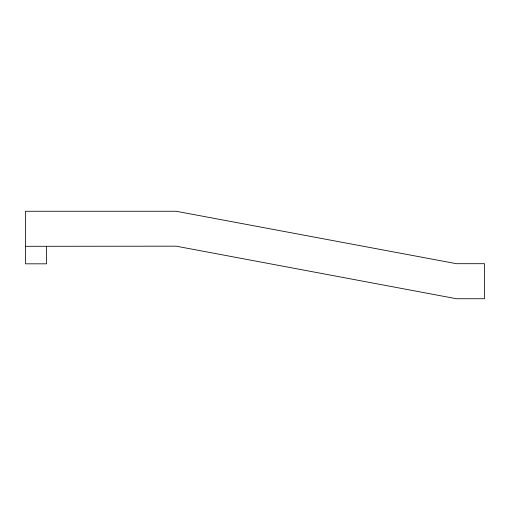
<?xml version="1.0" encoding="UTF-8"?>
<svg xmlns="http://www.w3.org/2000/svg" width="510" height="510" viewBox="0 0 510 510"><rect width="100%" height="100%" fill="white"/><g stroke="black" fill="none" stroke-linecap="round" stroke-linejoin="round"><path stroke-width="0.76" d="M25.5 246.304L176.167 246.177L456.469 298.739L484.5 298.739L484.5 263.695L456.469 263.695L176.167 211.261L25.5 211.261L25.5 263.823L46.525 263.823L46.525 246.304"/></g></svg>
